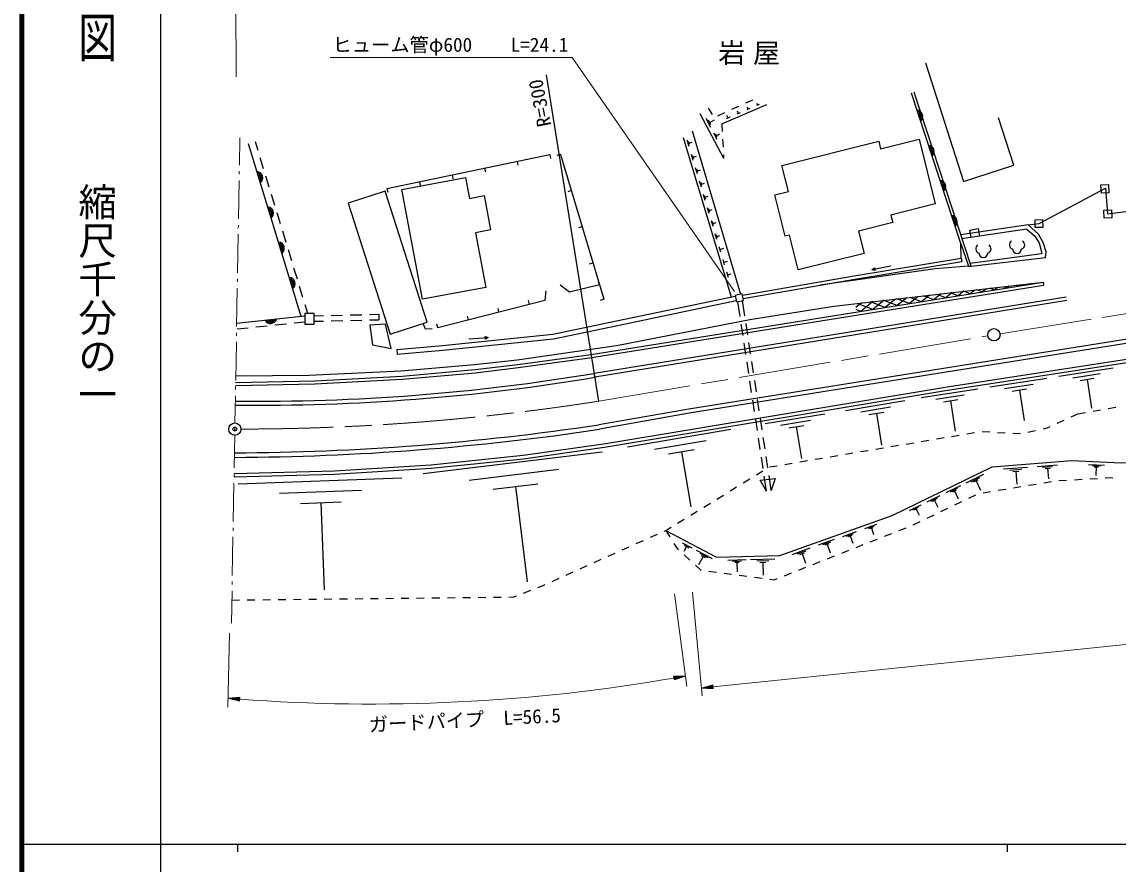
# Model space of a CAD drawing. Units: millimetres, scale not verified. Extents: x 40000 to 680000, y 20000 to 380000.
# Drawn here: x 40000 to 182432, y 202409 to 311918 of the extents above; entities that cross this region are included whole.
import ezdxf
from ezdxf.enums import TextEntityAlignment as Align

# ---------------------------------------------------------------- set-up
doc = ezdxf.new("R2010")
doc.units = ezdxf.units.MM
doc.header["$LTSCALE"] = 1000
doc.header["$PDMODE"] = 32
doc.header["$PDSIZE"] = 500
doc.linetypes.add('CHAIN', pattern=[18.5, 12, -1.5, 3.5, -1.5])
for name, color, linetype, lineweight in [('M-BGD', 7, 'Continuous', 25), ('M-BGD-HTXT', 7, 'Continuous', 13), ('M-BMK', 2, 'CHAIN', 13), ('M-BMK-ROW', 30, 'Continuous', 25), ('M-BMK-SRVR', 3, 'Continuous', 25), ('M-STR-HTXT', 7, 'Continuous', 13), ('M-STR-STRD', 7, 'Continuous', 25), ('M-TTL', 2, 'Continuous', 140), ('M-TTL-BAND', 7, 'Continuous', 25)]:
    doc.layers.add(name, color=color, linetype=linetype, lineweight=lineweight)
doc.layers.add('M-BMK-HTXT', color=7, linetype='Continuous')
doc.layers.add('M-OTRS', color=6, linetype='Continuous')
doc.styles.add('@ＭＳ ゴシック', font='')
doc.styles.add('ＭＳ ゴシック', font='')
doc.styles.get('@ＭＳ ゴシック').set_extended_font_data('@MS Gothic')
doc.styles.get('ＭＳ ゴシック').set_extended_font_data('MS Gothic')

msp = doc.modelspace()

# ---------------------------------------------------------------- linework, layer by layer
at = {"layer": 'M-BGD'}
for p, q in [((163349, 280159), (155936, 302764)), ((129165, 300721), (129679, 299864)), ((130957, 298648), (136790, 301178)), ((132236, 300558), (133146, 300974)), ((134055, 301389), (134965, 301805)), ((134569, 300651), (134197, 300489)), ((134383, 300570), (134276, 300818)), ((135783, 301177), (135462, 301038)), ((135622, 301108), (135529, 301322)), ((128093, 300001), (131168, 294220)), ((129519, 298172), (128896, 299343)), ((129519, 298548), (129208, 299133)), ((129364, 298840), (129988, 299172)), ((130417, 299726), (131327, 300142)), ((131991, 299533), (131513, 299325)), ((131752, 299429), (131614, 299748)), ((133306, 300103), (132882, 299919)), ((133094, 300011), (132971, 300294)), ((127094, 297758), (133362, 276503)), ((130957, 298648), (131004, 297649)), ((70678, 295208), (70333, 296338)), ((125920, 296892), (132149, 276150)), ((126687, 295730), (126446, 296531)), ((126733, 295962), (126613, 296363)), ((126673, 296162), (127100, 296291)), ((130329, 296649), (129894, 297466)), ((130329, 296911), (130112, 297319)), ((130221, 297115), (130657, 297347)), ((131052, 296650), (131100, 295651)), ((138761, 293255), (151336, 296399)), ((151336, 296399), (151583, 295409)), ((151583, 295409), (156565, 296654)), ((156565, 296654), (158667, 288246)), ((76305, 273631), (69452, 296069)), ((71409, 292817), (70970, 294251)), ((87430, 290259), (108582, 294660)), ((104352, 293780), (104454, 293290)), ((108582, 294660), (108684, 294170)), ((108582, 294660), (108684, 294170)), ((109988, 294695), (109509, 294553)), ((109988, 294695), (115604, 275847)), ((127241, 293885), (127000, 294685)), ((127287, 294117), (127167, 294517)), ((127227, 294317), (127654, 294445)), ((131147, 294652), (131168, 294220)), ((95891, 292019), (95993, 291530)), ((100122, 292900), (100223, 292410)), ((127763, 292146), (127526, 292934)), ((127809, 292374), (127691, 292768)), ((127750, 292571), (128170, 292697)), ((139604, 289884), (138761, 293255)), ((72139, 290426), (71701, 291860)), ((91661, 291139), (91763, 290650)), ((128281, 290420), (128049, 291195)), ((128326, 290645), (128210, 291032)), ((128268, 290839), (128681, 290963)), ((72869, 288035), (72431, 289469)), ((87430, 290259), (87532, 289770)), ((111392, 289983), (110913, 289840)), ((128796, 288707), (128567, 289469)), ((128840, 288928), (128726, 289309)), ((128783, 289119), (129189, 289241)), ((137820, 289438), (139604, 289884)), ((139166, 284052), (137820, 289438)), ((129306, 287007), (129081, 287756)), ((158667, 288246), (152902, 286804)), ((73599, 285644), (73161, 287078)), ((129350, 287224), (129237, 287599)), ((129294, 287411), (129693, 287531)), ((152902, 286804), (153144, 285836)), ((112796, 285271), (112317, 285128)), ((129813, 285319), (129592, 286055)), ((129856, 285533), (129745, 285901)), ((129801, 285717), (130193, 285835)), ((153144, 285836), (148695, 284724)), ((170595, 284981), (162091, 283716)), ((74329, 283253), (73891, 284687)), ((130316, 283644), (130099, 284367)), ((130358, 283854), (130250, 284215)), ((130304, 284034), (130690, 284150)), ((139743, 284196), (139166, 284052)), ((140874, 279671), (139743, 284196)), ((148695, 284724), (149424, 281809)), ((75060, 280862), (74622, 282297)), ((130815, 281981), (130602, 282692)), ((130709, 282336), (131183, 282479)), ((131311, 280330), (131101, 281029)), ((131206, 280679), (131672, 280819)), ((149424, 281809), (140874, 279671)), ((162044, 281194), (162117, 280750)), ((75790, 278471), (75352, 279906)), ((114200, 280559), (113721, 280416)), ((131803, 278691), (131597, 279378)), ((131700, 279035), (132158, 279172)), ((152912, 280149), (150454, 279691)), ((150454, 279691), (150789, 279944)), ((150857, 279575), (150454, 279691)), ((150789, 279944), (150857, 279575)), ((115039, 277743), (114919, 278228)), ((171113, 277813), (170967, 277869)), ((171217, 277897), (171113, 277813)), ((172693, 278065), (172756, 277670)), ((76520, 276080), (76082, 277515)), ((157934, 276386), (156893, 275541)), ((159410, 276554), (158473, 275794)), ((160053, 276046), (158881, 276494)), ((160886, 276722), (160053, 276046)), ((161633, 276298), (160608, 276690)), ((162362, 276890), (161633, 276298)), ((163213, 276551), (162334, 276887)), ((163838, 277058), (163213, 276551)), ((164793, 276803), (164061, 277083)), ((165314, 277226), (164793, 276803)), ((166373, 277056), (165787, 277280)), ((166789, 277394), (166373, 277056)), ((167953, 277308), (167514, 277476)), ((168265, 277562), (167953, 277308)), ((169533, 277560), (169240, 277672)), ((169741, 277729), (169533, 277560)), ((77158, 273993), (76812, 275124)), ((105959, 275192), (105834, 275676)), ((115604, 275847), (115125, 275704)), ((115604, 275847), (115125, 275704)), ((133329, 273612), (133037, 275550)), ((133942, 273704), (133650, 275642)), ((149079, 275379), (148351, 274788)), ((150573, 274532), (148523, 275316)), ((150555, 275547), (148993, 274279)), ((152153, 274784), (150249, 275512)), ((152030, 275715), (150573, 274532)), ((153733, 275036), (151976, 275709)), ((153506, 275883), (152153, 274784)), ((155313, 275289), (153702, 275905)), ((154982, 276051), (153733, 275036)), ((156458, 276218), (155313, 275289)), ((156893, 275541), (155429, 276101)), ((158473, 275794), (157155, 276298)), ((67902, 272732), (76770, 273681)), ((77968, 273693), (79172, 273723)), ((80171, 273747), (81671, 273784)), ((82671, 273809), (84170, 273846)), ((85170, 273870), (86374, 273900)), ((86374, 273900), (86391, 273199)), ((98017, 273152), (97892, 273637)), ((101988, 274172), (101863, 274656)), ((148993, 274279), (148405, 274504)), ((67981, 271994), (69392, 272145)), ((70387, 272252), (71878, 272411)), ((72872, 272518), (74364, 272677)), ((75358, 272784), (76770, 272935)), ((77968, 272992), (79180, 273022)), ((80180, 273046), (81680, 273083)), ((82679, 273108), (84179, 273144)), ((85178, 273169), (86391, 273199)), ((94046, 272133), (93922, 272617)), ((133702, 271140), (133478, 272623)), ((134315, 271232), (134091, 272716)), ((98091, 270703), (100586, 270866)), ((100200, 271028), (100586, 270866)), ((100224, 270654), (100200, 271028)), ((100586, 270866), (100224, 270654)), ((88723, 269328), (88774, 268731)), ((134075, 268668), (133851, 270151)), ((134688, 268760), (134465, 270244)), ((135061, 266288), (134838, 267772)), ((134448, 266196), (134224, 267679)), ((174718, 265842), (181791, 266936)), ((134821, 263724), (134597, 265207)), ((135434, 263816), (135211, 265300)), ((165766, 264457), (173158, 265601)), ((176559, 265644), (180096, 266191)), ((177516, 265309), (179285, 265583)), ((178400, 265446), (178984, 261674)), ((156825, 263074), (164217, 264217)), ((167690, 264250), (171386, 264822)), ((168690, 263900), (170538, 264186)), ((169614, 264043), (170224, 260101)), ((135194, 261252), (134970, 262735)), ((135808, 261344), (135584, 262828)), ((146996, 261410), (154721, 262690)), ((158750, 262867), (162446, 263439)), ((159750, 262517), (161598, 262803)), ((160674, 262660), (161284, 258717)), ((136560, 259682), (144317, 260967)), ((149012, 261215), (152875, 261855)), ((150063, 260860), (151995, 261180)), ((151029, 261020), (151712, 256900)), ((176353, 260556), (177210, 260949)), ((177210, 260949), (178194, 261127)), ((179178, 261306), (180162, 261485)), ((181146, 261664), (182130, 261842)), ((135567, 258780), (135343, 260263)), ((136181, 258872), (135957, 260356)), ((138585, 259486), (142463, 260128)), ((139640, 259129), (141579, 259451)), ((140610, 259290), (141295, 255153)), ((173226, 259122), (173625, 259306)), ((174534, 259722), (175443, 260139)), ((118668, 256673), (132106, 258953)), ((136554, 256400), (136330, 257884)), ((158833, 257695), (159819, 257861)), ((160805, 258027), (161792, 258192)), ((162778, 258358), (163764, 258524)), ((164753, 258648), (165751, 258599)), ((166750, 258550), (167749, 258501)), ((168748, 258452), (169747, 258403)), ((170727, 258562), (171703, 258781)), ((172679, 259000), (173226, 259122)), ((122179, 256347), (128899, 257487)), ((135940, 256308), (135717, 257791)), ((150944, 256369), (151930, 256535)), ((152916, 256701), (153902, 256866)), ((154888, 257032), (155875, 257198)), ((156861, 257364), (157847, 257529)), ((92132, 253189), (115395, 256007)), ((124011, 255736), (127371, 256306)), ((125691, 256021), (126907, 248854)), ((136313, 253836), (136090, 255319)), ((136927, 253928), (136703, 255412)), ((143054, 255043), (144041, 255209)), ((145027, 255375), (146013, 255540)), ((146999, 255706), (147985, 255872)), ((148971, 256038), (149958, 256203)), ((98135, 252343), (109767, 253752)), ((135428, 253016), (136280, 253539)), ((137137, 254049), (138124, 254214)), ((139110, 254380), (140096, 254546)), ((141082, 254712), (142068, 254877)), ((167526, 253788), (170669, 254031)), ((168328, 253639), (169900, 253761)), ((171931, 254128), (174544, 254330)), ((172598, 254004), (173904, 254105)), ((172938, 253855), (173591, 253906)), ((173264, 253881), (173372, 252486)), ((178577, 254382), (180660, 254290)), ((179092, 254220), (180133, 254174)), ((179346, 254070), (179867, 254047)), ((179606, 254058), (179557, 252948)), ((68110, 251851), (89371, 252634)), ((133723, 251970), (134575, 252493)), ((136755, 250909), (136463, 252847)), ((137368, 251002), (137076, 252940)), ((162710, 251990), (164972, 253092)), ((163349, 252115), (164480, 252666)), ((163705, 252102), (164271, 252377)), ((163988, 252239), (164576, 251033)), ((168737, 253460), (169523, 253521)), ((169130, 253491), (169259, 251814)), ((172776, 251985), (173762, 252146)), ((174753, 252278), (175751, 252335)), ((176749, 252391), (177748, 252447)), ((178746, 252503), (179745, 252560)), ((180743, 252616), (181492, 252658)), ((181492, 252658), (181740, 252628)), ((73477, 250629), (84108, 251021)), ((101231, 251144), (107047, 251849)), ((104139, 251497), (105642, 239090)), ((132018, 250924), (132871, 251447)), ((160109, 250722), (161998, 251643)), ((160642, 250827), (161587, 251287)), ((160940, 250816), (161412, 251046)), ((161176, 250931), (161667, 249923)), ((164880, 250695), (165867, 250856)), ((166854, 251017), (167841, 251179)), ((168828, 251340), (169815, 251501)), ((170802, 251663), (171789, 251824)), ((76187, 249310), (81502, 249506)), ((78845, 249408), (79262, 238069)), ((128609, 248833), (129461, 249356)), ((130313, 249879), (131166, 250402)), ((157632, 249516), (159314, 250335)), ((158107, 249609), (158948, 250018)), ((158372, 249599), (158792, 249804)), ((158582, 249702), (159019, 248805)), ((161224, 249124), (162126, 249557)), ((163027, 249990), (163928, 250424)), ((126904, 247787), (127756, 248310)), ((155341, 248400), (156830, 249125)), ((155761, 248482), (156506, 248844)), ((155996, 248473), (156368, 248655)), ((156182, 248564), (156569, 247770)), ((159422, 248257), (160323, 248690)), ((125199, 246741), (126052, 247264)), ((149511, 246045), (151082, 246607)), ((155817, 246524), (156718, 246957)), ((157619, 247390), (158521, 247824)), ((121658, 244898), (122571, 245307)), ((123484, 245716), (123652, 245791)), ((123652, 245791), (124347, 246218)), ((123652, 245791), (124186, 244946)), ((146647, 245022), (148452, 245667)), ((147141, 245063), (148044, 245386)), ((147410, 245024), (147861, 245185)), ((147636, 245104), (147980, 244142)), ((149941, 246081), (150727, 246362)), ((150175, 246046), (150568, 246187)), ((150371, 246117), (150671, 245278)), ((152100, 245047), (153030, 245414)), ((153960, 245781), (154891, 246147)), ((118008, 243263), (118920, 243672)), ((119833, 244081), (120746, 244489)), ((124721, 244101), (125135, 243448)), ((125810, 244197), (127039, 243548)), ((126338, 243709), (125991, 243053)), ((126030, 243871), (126645, 243546)), ((143518, 243905), (145578, 244641)), ((144082, 243951), (145112, 244319)), ((144389, 243906), (144904, 244090)), ((144646, 243998), (145039, 242899)), ((148379, 243579), (149309, 243946)), ((150239, 244313), (151170, 244680)), ((116183, 242445), (117095, 242854)), ((125135, 243448), (125302, 243294)), ((126037, 242616), (126773, 241939)), ((127620, 243240), (129703, 242139)), ((128515, 242412), (127927, 241301)), ((128067, 242826), (129109, 242275)), ((128254, 242550), (128775, 242274)), ((140098, 242683), (142437, 243518)), ((140739, 242736), (141908, 243154)), ((141087, 242684), (141671, 242893)), ((141379, 242789), (141825, 241542)), ((144658, 242111), (145588, 242478)), ((146518, 242845), (147449, 243212)), ((112532, 240810), (113445, 241219)), ((114357, 241628), (115270, 242037)), ((127508, 241261), (128210, 240614)), ((131720, 241946), (134085, 242010)), ((132316, 241805), (133498, 241837)), ((132616, 241655), (133207, 241671)), ((132911, 241663), (132945, 240402)), ((134690, 242026), (137844, 242111)), ((135484, 241837), (137061, 241880)), ((135884, 241638), (136673, 241659)), ((136278, 241648), (136324, 239966)), ((140937, 240644), (141867, 241011)), ((142797, 241377), (143728, 241744)), ((108882, 239175), (109794, 239584)), ((110707, 239993), (111619, 240402)), ((128210, 240614), (128255, 240609)), ((129247, 240481), (130239, 240353)), ((131230, 240225), (132222, 240097)), ((133214, 239969), (134206, 239841)), ((135197, 239713), (136189, 239585)), ((137181, 239457), (137744, 239384)), ((137744, 239384), (138146, 239543)), ((139076, 239910), (140007, 240277)), ((105186, 237647), (106115, 238017)), ((107044, 238386), (107713, 238652)), ((107713, 238652), (107969, 238766)), ((67285, 236745), (68285, 236756)), ((69285, 236767), (70285, 236778)), ((71284, 236789), (72284, 236799)), ((73284, 236810), (74284, 236821)), ((75284, 236832), (76284, 236843)), ((77284, 236853), (78284, 236864)), ((79284, 236875), (80284, 236886)), ((81284, 236897), (82284, 236907)), ((83284, 236918), (84284, 236929)), ((85284, 236940), (86284, 236951)), ((87284, 236961), (88283, 236972)), ((89283, 236983), (90283, 236994)), ((91283, 237005), (92283, 237015)), ((93283, 237026), (94283, 237037)), ((95283, 237048), (96283, 237059)), ((97283, 237069), (98283, 237080)), ((99283, 237091), (100283, 237102)), ((101283, 237113), (102283, 237124)), ((103283, 237134), (103912, 237141)), ((103912, 237141), (104256, 237278))]:
    msp.add_line(p, q, dxfattribs=at)
for points in [[(157399, 306580), (162361, 291187), (168867, 293284), (166887, 299427)], [(162044, 281194), (161980, 283117), (155576, 302646)], [(67559, 252760), (80622, 253094), (93179, 253893), (105179, 255123), (115956, 256675), (160021, 263973), (252337, 278256), (274258, 281581), (295978, 284672), (311611, 286743), (319054, 287544), (331612, 288679), (343191, 289497), (350960, 289564), (358497, 289489), (368741, 288813), (376288, 288212), (416364, 284372), (442361, 280613), (464731, 276539)], [(67567, 253210), (80602, 253544), (93142, 254342), (105124, 255570), (115887, 257120), (159949, 264417), (252269, 278701), (274193, 282026), (295916, 285117), (311557, 287190), (319010, 287992), (331576, 289128), (343173, 289947), (350960, 290014), (358514, 289938), (368774, 289262), (376327, 288660), (416417, 284819), (442433, 281057), (464825, 276979)], [(291542, 286598), (235054, 278340), (126980, 261106), (115056, 258944)], [(163349, 280159), (172996, 281274), (173073, 282016), (172687, 283238), (172083, 284336), (170754, 285526), (162015, 284227)], [(170595, 284981), (171589, 284088), (172176, 283176), (172501, 282001), (172501, 281753), (163230, 280524)], [(161980, 283117), (162987, 280150), (163349, 280159)], [(133621, 276386), (148137, 278906), (162044, 281194)], [(133698, 275942), (148212, 278462), (162117, 280750)], [(162987, 280150), (158674, 279807), (143716, 277682)], [(67755, 265052), (78045, 265254), (89387, 265866), (98891, 266702), (104427, 267380), (113975, 268685), (172693, 278065)], [(67784, 265894), (77316, 265974), (89236, 266552), (98811, 267353), (104343, 267987), (117277, 269857), (134603, 273202), (145477, 274969), (172693, 278065)], [(115039, 277743), (111136, 276775), (109946, 277675)], [(67763, 264652), (78059, 264854), (89415, 265467), (98933, 266304), (104478, 266983), (114034, 268290), (172756, 277670)], [(108089, 276949), (107944, 275702), (94046, 272133)], [(88723, 269328), (94641, 269829), (108970, 271322), (118308, 273247), (132684, 276262)], [(88774, 268731), (94697, 269231), (109062, 270728), (118431, 272660), (132807, 275675)], [(93311, 271989), (92434, 271964), (92133, 272712)], [(123652, 245791), (130242, 242307), (138478, 242529), (153096, 247751), (166083, 254078), (176439, 254877), (182833, 254594), (189193, 254944), (193156, 254911), (194776, 254750), (202902, 253529), (207829, 253563), (225457, 258082)], [(136755, 250909), (135910, 252323), (137877, 252527), (137368, 251002)]]:
    msp.add_lwpolyline(points, dxfattribs=at)
for points in [[(92057, 275846), (89374, 290128), (97643, 291682), (98153, 288972), (100042, 289327), (100881, 284862), (98937, 284497), (100273, 277390)], [(92672, 272886), (87189, 289904), (82382, 288355), (87866, 271337)], [(132838, 275509), (133762, 275698), (133588, 276549), (132664, 276360)], [(76770, 272615), (77968, 272615), (77968, 273993), (76770, 273993)], [(85228, 272489), (85551, 269949), (87988, 269446), (87253, 272605)]]:
    msp.add_lwpolyline(points, close=True, dxfattribs=at)
for centre, radius, start, end in [((156238, 299626), 812, 310.77532, 85.53559), ((156238, 299626), 650, 316.89111, 79.41981), ((156238, 299626), 488, 328.0238, 68.28712), ((156238, 299626), 325, 2.21309, 34.09783), ((157734, 295065), 812, 310.77532, 85.53559), ((157734, 295065), 650, 316.89111, 79.41981), ((157734, 295065), 488, 328.0238, 68.28712), ((157734, 295065), 325, 2.21309, 34.09783), ((70477, 291645), 812, 309.60324, 84.36351), ((70477, 291645), 650, 315.71903, 78.24773), ((70477, 291645), 488, 326.85172, 67.11504), ((70477, 291645), 325, 1.04101, 32.92575), ((159229, 290504), 812, 310.77532, 85.53559), ((159229, 290504), 650, 316.89111, 79.41981), ((159229, 290504), 488, 328.0238, 68.28712), ((159229, 290504), 325, 2.21309, 34.09783), ((71879, 287054), 812, 309.60324, 84.36351), ((71879, 287054), 650, 315.71903, 78.24773), ((71879, 287054), 488, 326.85172, 67.11504), ((71879, 287054), 325, 1.04101, 32.92575), ((160725, 285943), 812, 310.77532, 85.53559), ((160725, 285943), 650, 316.89111, 79.41981), ((160725, 285943), 488, 328.0238, 68.28712), ((160725, 285943), 325, 2.21309, 34.09783), ((73281, 282464), 812, 309.60324, 84.36351), ((73281, 282464), 650, 315.71903, 78.24773), ((73281, 282464), 488, 326.85172, 67.11504), ((73281, 282464), 325, 1.04101, 32.92575), ((164464, 282405), 536, 116.08703, 255.33416), ((165392, 282405), 536, 284.66584, 63.91297), ((168838, 282927), 536, 116.08703, 255.33416), ((169302, 282409), 600, 180, 0), ((169766, 282927), 536, 284.66584, 63.91297), ((164928, 281887), 600, 180, 0), ((74683, 277873), 812, 309.60324, 84.36351), ((74683, 277873), 650, 315.71903, 78.24773), ((74683, 277873), 488, 326.85172, 67.11504), ((74683, 277873), 325, 1.04101, 32.92575), ((72303, 273517), 812, 208.72723, 343.4875), ((72303, 273517), 650, 214.84302, 337.37171), ((72303, 273517), 488, 225.9757, 326.23902), ((72303, 273517), 325, 260.16499, 292.04973), ((70681, 527506), 264913, 269.36068, 279.49031)]:
    msp.add_arc(centre, radius, start, end, dxfattribs=at)
at = {"layer": 'M-BGD-HTXT'}
for p, q in [((68254, 293307), (68315, 296844)), ((68234, 292107), (68241, 292507)), ((68134, 286308), (68220, 291307)), ((68114, 285108), (68121, 285508)), ((68014, 279309), (68100, 284308)), ((67994, 278109), (68001, 278509)), ((67894, 272310), (67980, 277309)), ((67874, 271110), (67881, 271510)), ((67774, 265311), (67860, 270310)), ((67754, 264111), (67761, 264511)), ((67679, 259775), (67740, 263312)), ((67580, 253944), (67652, 258175)), ((67559, 252744), (67566, 253144)), ((67460, 246945), (67545, 251944)), ((67439, 245745), (67446, 246145)), ((67340, 239946), (67425, 244945)), ((67233, 233715), (67305, 237946)), ((67319, 238746), (67326, 239146))]:
    msp.add_line(p, q, dxfattribs=at)
at = {"layer": 'M-BMK'}
for p, q in [((167094, 271363), (264591, 287018)), ((114941, 262598), (165515, 271103))]:
    msp.add_line(p, q, dxfattribs=at)
msp.add_arc((68199, 562279), 303305, 270.05032, 278.86513, dxfattribs=at)
at = {"layer": 'M-BMK-ROW'}
for points in [[(180212, 290753), (181202, 290795), (181248, 289697), (180258, 289656)], [(180584, 287445), (181583, 287475), (181615, 286442), (180615, 286411)], [(163158, 284853), (164240, 285039), (164407, 284063), (163325, 283878)], [(171641, 286173), (172631, 286204), (172662, 285205), (171673, 285174)]]:
    msp.add_lwpolyline(points, close=True, dxfattribs=at)
msp.add_lwpolyline([(170754, 285526), (172168, 285718), (180814, 290283), (181046, 286975), (197430, 289064)], dxfattribs=at)
at = {"layer": 'M-BMK-SRVR'}
msp.add_line((114941, 262598), (108176, 305017), dxfattribs=at)
for centre in [(166304, 271236), (67666, 258975)]:
    msp.add_circle(centre, 800, dxfattribs=at)
at = {"layer": 'M-OTRS'}
msp.add_point((67666, 258975), dxfattribs=at)
at = {"layer": 'M-STR-HTXT'}
for p, q in [((67830, 304784), (67777, 314532)), ((111506, 307280), (80056, 307280)), ((132599, 276882), (111506, 307280)), ((129787, 225450), (295952, 242543)), ((124787, 237571), (126385, 225497)), ((127131, 237757), (128388, 224303)), ((66974, 232457), (66761, 222798)), ((126205, 226860), (124684, 226841)), ((124684, 226841), (124773, 226348)), ((124988, 226844), (124693, 226791)), ((124702, 226742), (125292, 226848)), ((125596, 226852), (124711, 226693)), ((124719, 226644), (125900, 226856)), ((126205, 226860), (124728, 226594)), ((124737, 226545), (125918, 226758)), ((125632, 226656), (124746, 226496)), ((124755, 226447), (125345, 226553)), ((126205, 226860), (124773, 226348)), ((125059, 226451), (124764, 226398)), ((128295, 225296), (129761, 225699)), ((128295, 225296), (129787, 225450)), ((128295, 225296), (129813, 225201)), ((129782, 225500), (128588, 225377)), ((129792, 225400), (128598, 225277)), ((128881, 225457), (129777, 225549)), ((128902, 225258), (129797, 225350)), ((129772, 225599), (129175, 225538)), ((129802, 225301), (129205, 225239)), ((129468, 225618), (129766, 225649)), ((129509, 225220), (129807, 225251)), ((129813, 225201), (129761, 225699)), ((66787, 223970), (68303, 224098)), ((66787, 223970), (68262, 223600)), ((66787, 223970), (68282, 223849)), ((68278, 223799), (67082, 223896)), ((68286, 223899), (67090, 223996)), ((67377, 223822), (68274, 223749)), ((67393, 224022), (68290, 223949)), ((68270, 223700), (67672, 223748)), ((68294, 223999), (67696, 224047)), ((67967, 223674), (68266, 223650)), ((67999, 224073), (68298, 224048)), ((68262, 223600), (68303, 224098))]:
    msp.add_line(p, q, dxfattribs=at)
msp.add_arc((85405, 453449), 230232, 265.73503, 279.83406, dxfattribs=at)
at = {"layer": 'M-STR-STRD'}
for p, q in [((175700, 276136), (114360, 266219)), ((175772, 275692), (114445, 265709))]:
    msp.add_line(p, q, dxfattribs=at)
msp.add_lwpolyline([(291466, 287092), (234932, 278845), (126898, 261599), (114968, 259530)], dxfattribs=at)
for centre, radius, start, end in [((70681, 527506), 265430, 269.36068, 279.49031), ((65929, 587184), 331303, 270.29124, 278.51217), ((65929, 587184), 331896, 270.29124, 278.51217)]:
    msp.add_arc(centre, radius, start, end, dxfattribs=at)
at = {"layer": 'M-TTL'}
msp.add_line((40000, 380000), (40000, 20000), dxfattribs=at)
at = {"layer": 'M-TTL-BAND'}
for p, q in [((58000, 370000), (58000, 20000)), ((40000, 205000), (579000, 205000)), ((68000, 205000), (68000, 204000)), ((168000, 205000), (168000, 204000))]:
    msp.add_line(p, q, dxfattribs=at)

# ---------------------------------------------------------------- texts
at = {"layer": 'M-BMK-HTXT', "insert": (134995, 306315), "char_height": 2566, "attachment_point": 8, "style": 'ＭＳ ゴシック'}
msp.add_mtext('\\T1.29;岩屋', dxfattribs=at)
at = {"layer": 'M-BMK-SRVR', "style": 'ＭＳ ゴシック'}
msp.add_text('R=300', height=1833, rotation=101.045, dxfattribs=at).set_placement((107889, 298302), align=Align.MIDDLE_LEFT)
at = {"layer": 'M-STR-HTXT', "style": 'ＭＳ ゴシック'}
msp.add_text('ヒューム管φ600\u3000\u3000L=24.1', height=1833, dxfattribs=at).set_placement((95681, 307480), align=Align.BOTTOM_CENTER)
msp.add_text('ガードパイプ  L=56.5', height=1833, rotation=2.906, dxfattribs=at).set_placement((97628, 219688), align=Align.BOTTOM_CENTER)
at = {"layer": 'M-TTL-BAND', "style": '@ＭＳ ゴシック', "width": 1.4}
msp.add_text('平  面  図', height=3666, rotation=270, dxfattribs=at).set_placement((49777, 306475), align=Align.MIDDLE_RIGHT)
at = {"layer": 'M-TTL-BAND', "style": '@ＭＳ ゴシック'}
msp.add_text('縮尺千分の一', height=3666, rotation=270, dxfattribs=at).set_placement((49777, 261030), align=Align.MIDDLE_RIGHT)

doc.saveas('drawing.dxf')
